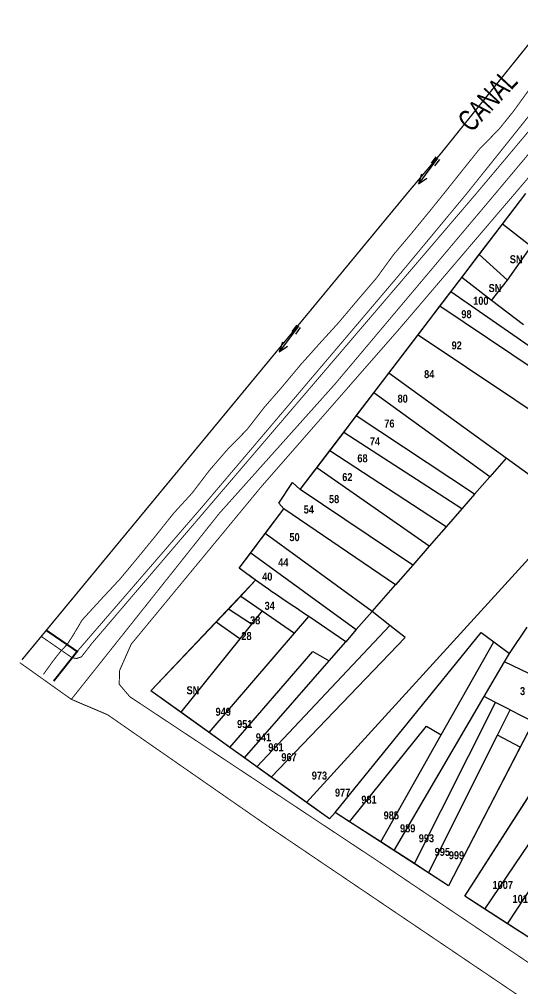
# Model space of a CAD drawing. Extents: x 203136 to 205923, y 4839890 to 4842982.
# Drawn here: x 203135.5 to 203229.8, y 4840900.3 to 4841082 of the extents above; entities that cross this region are included whole.
import ezdxf
from ezdxf.enums import TextEntityAlignment as Align

# ---------------------------------------------------------------- set-up
doc = ezdxf.new("R2010")
doc.units = 0
doc.header["$LTSCALE"] = 1.5
doc.header["$MEASUREMENT"] = 0
doc.linetypes.add('TRACO_25', pattern=[8, 3, -1, 1, -1, 1, -1])
for name, color, linetype in [('CD_MALHA_LOTES', 40, 'CONTINUOUS'), ('HD-CANAIS', 7, 'CONTINUOUS'), ('HD-CURSO-PERENE', 170, 'CONTINUOUS'), ('HD-TXT-CANAIS', 7, 'CONTINUOUS'), ('LM-LIM-SETOR-FISCAL', 7, 'CONTINUOUS'), ('RU-QUADRAS', 210, 'CONTINUOUS'), ('SV-EIXO-RUA-N-PAV', 6, 'CONTINUOUS'), ('SV-EIXO-RUA-PAV', 20, 'CONTINUOUS'), ('SV-PONTE-BUEIRO', 249, 'CONTINUOUS'), ('SV-RUA-NAO-PAV-S-GUIA-C-GUIA', 7, 'CONTINUOUS'), ('SV-RUA-PAVIM-S-GUIA-C-GUIA', 7, 'CONTINUOUS'), ('Th_NmrPort', 1, 'CONTINUOUS')]:
    doc.layers.add(name, color=color, linetype=linetype)
doc.styles.add('ARIAL', font='ARIAL.TTF')
doc.styles.get("Standard").update_dxf_attribs({"font": 'swisscbo.ttf'})
doc.linetypes.add('Limite', pattern='A,20,-3,[130,ltypeshp.shx,S=6.35,R=0,X=0,Y=0],-3,20', length=46)

# ---------------------------------------------------------------- blocks, each defined once
blk = doc.blocks.new('COD035', base_point=(203187.78, 4841024.45))
at = {"layer": 'HD-CURSO-PERENE'}
for p, q in [((203187.78, 4841024.855731), (203189.28, 4841024.855731)), ((203187.78, 4841024.455731), (203193.78, 4841024.455731)), ((203187.78, 4841024.055731), (203189.28, 4841024.055731))]:
    blk.add_line(p, q, dxfattribs=at)
blk.add_lwpolyline([(203191.98, 4841023.855731), (203193.78, 4841024.455731), (203191.98, 4841025.055731)], dxfattribs=at)

msp = doc.modelspace()

# ---------------------------------------------------------------- linework, layer by layer
at = {"layer": 'CD_MALHA_LOTES', "linetype": 'Continuous', "flags": 128}
for points in [[(203226, 4841043.62), (203230.36, 4841049.36)], [(203221.65, 4841037.91), (203226, 4841043.62)], [(203231.39, 4841039.4), (203226, 4841043.62)], [(203226.93, 4841033.12), (203231.39, 4841039.4)], [(203218.36, 4841033.58), (203221.65, 4841037.91)], [(203226.93, 4841033.12), (203221.65, 4841037.91)], [(203216.3, 4841030.88), (203218.36, 4841033.58)], [(203223.93, 4841029.29), (203218.36, 4841033.58)], [(203223.93, 4841029.29), (203226.93, 4841033.12)], [(203214.29, 4841028.24), (203216.3, 4841030.88)], [(203234.03, 4841018.58), (203216.3, 4841030.88)], [(203210.2, 4841022.85), (203214.29, 4841028.24)], [(203232.32, 4841016.11), (203214.29, 4841028.24)], [(203229.93, 4841024.75), (203223.93, 4841029.29)], [(203204.74, 4841015.68), (203210.2, 4841022.85)], [(203210.2, 4841022.85), (203246.6, 4840998.48)], [(203201.91, 4841011.96), (203204.74, 4841015.68)], [(203226.69, 4840999.76), (203204.74, 4841015.68)], [(203198.62, 4841007.64), (203201.91, 4841011.96)], [(203223.63, 4840996.25), (203201.91, 4841011.96)], [(203196.28, 4841004.56), (203198.62, 4841007.64)], [(203220.76, 4840992.96), (203198.62, 4841007.64)], [(203193.63, 4841001.09), (203196.28, 4841004.56)], [(203218.37, 4840990.22), (203196.28, 4841004.56)], [(203191.22, 4840997.92), (203193.63, 4841001.09)], [(203215.43, 4840986.85), (203193.63, 4841001.09)], [(203226.69, 4840999.76), (203223.63, 4840996.25)], [(203239.56, 4840990.42), (203226.69, 4840999.76)], [(203188.12, 4840993.84), (203191.22, 4840997.92)], [(203212.28, 4840983.25), (203191.22, 4840997.92)], [(203185.07, 4840990.25), (203184.13, 4840991.28), (203186.67, 4840995.15), (203188.12, 4840993.84)], [(203223.63, 4840996.25), (203220.76, 4840992.96)], [(203209.18, 4840979.69), (203188.12, 4840993.84)], [(203220.76, 4840992.96), (203218.37, 4840990.22)], [(203181.55, 4840985.59), (203185.07, 4840990.25)], [(203205.97, 4840976.01), (203185.07, 4840990.25)], [(203218.37, 4840990.22), (203215.43, 4840986.85)], [(203215.43, 4840986.85), (203212.28, 4840983.25)], [(203178.86, 4840982.02), (203181.55, 4840985.59)], [(203201.58, 4840970.98), (203181.55, 4840985.59)], [(203212.28, 4840983.25), (203209.18, 4840979.69)], [(203178.86, 4840982.02), (203198.62, 4840967.6)], [(203189.26, 4840935.21), (203230.94, 4840980.96)], [(203209.18, 4840979.69), (203205.97, 4840976.01)], [(203179.73, 4840976.9), (203177.01, 4840973.85)], [(203201.58, 4840970.98), (203205.97, 4840976.01)], [(203174.69, 4840971.42), (203177.01, 4840973.85)], [(203177.01, 4840973.85), (203181, 4840971.1)], [(203172.37, 4840968.98), (203174.69, 4840971.42)], [(203179, 4840968.6), (203174.69, 4840971.42)], [(203181, 4840971.1), (203179, 4840968.6)], [(203181, 4840971.1), (203187.05, 4840966.92)], [(203187.05, 4840966.92), (203189.74, 4840970.05)], [(203196.64, 4840965.32), (203189.74, 4840970.05)], [(203201.58, 4840970.98), (203198.62, 4840967.6)], [(203204.9, 4840968.36), (203201.58, 4840970.98)], [(203165.76, 4840952.11), (203160.13, 4840956.16), (203172.37, 4840968.98)], [(203176.82, 4840965.89), (203172.37, 4840968.98)], [(203179, 4840968.6), (203176.82, 4840965.89)], [(203179.98, 4840941.88), (203204.9, 4840968.36)], [(203207.74, 4840966.13), (203204.9, 4840968.36)], [(203227.29, 4840963.11), (203230.61, 4840968.05)], [(203171.05, 4840948.31), (203187.05, 4840966.92)], [(203182.67, 4840939.95), (203207.74, 4840966.13)], [(203194.67, 4840933.3), (203222.02, 4840967.07), (203224.36, 4840965.32)], [(203198.62, 4840967.6), (203196.64, 4840965.32)], [(203176.82, 4840965.89), (203165.76, 4840952.11)], [(203193.55, 4840961.78), (203196.64, 4840965.32)], [(203214.53, 4840947.9), (203224.36, 4840965.32)], [(203224.36, 4840965.32), (203227.29, 4840963.11)], [(203174.93, 4840945.51), (203190.45, 4840963.49), (203193.55, 4840961.78)], [(203226.38, 4840961.55), (203227.29, 4840963.11)], [(203177.65, 4840943.56), (203193.55, 4840961.78)], [(203222.57, 4840955.04), (203226.38, 4840961.55)], [(203235.37, 4840957.23), (203226.38, 4840961.55)], [(203205.71, 4840926.18), (203222.57, 4840955.04)], [(203209.49, 4840923.74), (203224.68, 4840953.96)], [(203224.68, 4840953.96), (203222.57, 4840955.04)], [(203227.44, 4840952.56), (203224.68, 4840953.96)], [(203171.05, 4840948.31), (203165.76, 4840952.11)], [(203225.08, 4840947.84), (203227.44, 4840952.56)], [(203227.44, 4840952.56), (203231.8, 4840950.34)], [(203231.8, 4840950.34), (203229.34, 4840945.58)], [(203174.93, 4840945.51), (203171.05, 4840948.31)], [(203197.33, 4840931.59), (203211.75, 4840949.52), (203214.53, 4840947.9)], [(203203.19, 4840927.8), (203214.53, 4840947.9)], [(203212.12, 4840922.04), (203225.08, 4840947.84)], [(203229.34, 4840945.58), (203225.08, 4840947.84)], [(203177.65, 4840943.56), (203174.93, 4840945.51)], [(203229.34, 4840945.58), (203215.9, 4840919.6)], [(203179.98, 4840941.88), (203177.65, 4840943.56)], [(203182.67, 4840939.95), (203179.98, 4840941.88)], [(203189.26, 4840935.21), (203182.67, 4840939.95)], [(203218.96, 4840917.62), (203232.35, 4840938.56)], [(203194.67, 4840933.3), (203193.57, 4840932.11), (203189.26, 4840935.21)], [(203222.71, 4840915.2), (203236.54, 4840935.67)], [(203197.33, 4840931.59), (203194.67, 4840933.3)], [(203203.19, 4840927.8), (203197.33, 4840931.59)], [(203226.92, 4840912.48), (203239.93, 4840932.19)], [(203205.71, 4840926.18), (203203.19, 4840927.8)], [(203209.49, 4840923.74), (203205.71, 4840926.18)], [(203212.12, 4840922.04), (203209.49, 4840923.74)], [(203215.9, 4840919.6), (203212.12, 4840922.04)], [(203222.71, 4840915.2), (203218.96, 4840917.62)], [(203226.92, 4840912.48), (203222.71, 4840915.2)], [(203231.45, 4840909.56), (203226.92, 4840912.48)]]:
    msp.add_lwpolyline(points, dxfattribs=at)
msp.add_lwpolyline([(203179.73, 4840976.9, -0.0034472765), (203176.68, 4840979.12), (203178.86, 4840982.02)], format="xyb", dxfattribs=at)
at = {"layer": 'CD_MALHA_LOTES', "linetype": 'Continuous'}
msp.add_lwpolyline([(203189.74, 4840970.05, -0.0110853099), (203179.73, 4840976.9)], format="xyb", dxfattribs=at)
at = {"layer": 'HD-CANAIS', "linetype": 'Continuous', "const_width": 0.18}
for points in [[(203241.42, 4841076.97), (203219.34, 4841049.37)], [(203219.34, 4841049.37), (203206.86, 4841034.33), (203169.71, 4840990.56), (203146.33, 4840963.51)]]:
    msp.add_lwpolyline(points, dxfattribs=at)
at = {"layer": 'HD-CURSO-PERENE', "linetype": 'Continuous', "const_width": 0.18}
for points in [[(203238.84, 4841078.63), (203234.54, 4841073.59), (203231.54, 4841069.56), (203228.09, 4841064.8), (203225.4, 4841061.45), (203221.67, 4841057.64), (203218.45, 4841053.63), (203215.31, 4841049.68), (203215.06, 4841049.37)], [(203215.06, 4841049.37), (203212.06, 4841045.65), (203208.82, 4841041.7), (203205.59, 4841037.88), (203202.39, 4841033.48), (203198.93, 4841029.44), (203195.28, 4841025.11), (203191.88, 4841021.38), (203188.2, 4841017.26), (203184.67, 4841013.04), (203181.37, 4841009.25), (203178.15, 4841005.1), (203174.51, 4841001.39), (203171.11, 4840997.45), (203167.87, 4840993.2), (203164.38, 4840989.39), (203161, 4840985.14), (203157.57, 4840980.95), (203154.37, 4840977.1), (203150.72, 4840973.18), (203147.26, 4840969.4), (203145.58, 4840966.56), (203144.44, 4840964.8), (203143.38, 4840963.72), (203141.75, 4840961.65), (203140.02, 4840959.22)]]:
    msp.add_lwpolyline(points, dxfattribs=at)
at = {"layer": 'LM-LIM-SETOR-FISCAL', "linetype": 'Limite', "ltscale": 0.1, "flags": 128}
msp.add_lwpolyline([(203475.135573, 4840329.934313, 0, 0, 0), (203474.579792, 4840350.003599, 0, 0, 0), (203472.86, 4840432.16, 0, 0, 0), (203471.63, 4840468.15, 0, 0, 0), (203471.41, 4840488.85, 0, 0, 0), (203470.17, 4840544.5, 0, 0, 0), (203469.56, 4840568.38, 0, 0, 0), (203468.09, 4840599.73, 0, 0, 0), (203466.97, 4840618.63, 0, 0, 0), (203464.86, 4840648.33, 0, 0, 0), (203464.16, 4840661.6, 0, 0, 0), (203462.71, 4840682.53, 0, 0, 0), (203465.61, 4840699.21, 0, 0, 0), (203471, 4840721.18, 0, 0, 0), (203474.31, 4840734.24, 0, 0, 0), (203466.228425, 4840738.936934, 0, 0, 0), (203456.425567, 4840745.723528, 0, 0, 0), (203446.999741, 4840751.379023, 0, 0, 0), (203399.493583, 4840784.557927, 0, 0, 0), (203320.11, 4840837.04, 0, 0, 0), (203172.09, 4840937.54, 0, 0, 0), (203136.150501, 4840962.144443, 0.18, 0.18, 0), (203135.99, 4840961.95, 0.25, 0.25, 0), (203136.150501, 4840962.144443, 0.25, 0.25, 0), (203208.15, 4841049.37, 0.25, 0.25, 0), (203214.58, 4841056.99, 0.25, 0.25, 0), (203230.64, 4841076.99, 0.25, 0.25, 0), (203247.78, 4841096.86, 0.25, 0.25, 0), (203258.81, 4841109.92, 0.25, 0.25, 0), (203274.25, 4841129.45, 0.25, 0.25, 0), (203287.11, 4841144.04, 0.25, 0.25, 0), (203301.6, 4841161.63, 0.25, 0.25, 0), (203354.19, 4841225.72, 0.25, 0.25, 0), (203362.5, 4841235.52, 0.25, 0.25, 0), (203365.55, 4841238.62, 0.25, 0.25, 0), (203402.98, 4841283.56, 0.25, 0.25, 0), (203427.2, 4841311.72, 0.25, 0.25, 0), (203469.377234, 4841362.89061, 0.25, 0.25, 0)], format="xyseb", dxfattribs=at)
at = {"layer": 'LM-LIM-SETOR-FISCAL'}
msp.add_lwpolyline([(203135.99, 4840961.95, 0.25, 0.25, 0), (203136.150501, 4840962.144443, 0.25, 0.25, 0)], format="xyseb", dxfattribs=at)
at = {"layer": 'RU-QUADRAS', "color": 6, "linetype": 'Continuous'}
for points in [[(203235.37, 4840957.23), (203215.9, 4840919.6), (203194.67, 4840933.3), (203193.57, 4840932.11), (203160.13, 4840956.16), (203179.73, 4840976.9), (203176.68, 4840979.12), (203185.07, 4840990.25), (203184.13, 4840991.28), (203186.67, 4840995.15), (203188.12, 4840993.84), (203230.37, 4841049.37)], [(203231.45, 4840909.56), (203218.96, 4840917.62), (203270.77, 4840998.62)]]:
    msp.add_lwpolyline(points, dxfattribs=at)
at = {"layer": 'SV-EIXO-RUA-N-PAV', "const_width": 0.18}
for points in [[(203477.933825, 4841354.798267), (203468.484942, 4841343.022833), (203463.12913, 4841336.570086), (203456.653023, 4841328.797941), (203420.020161, 4841284.586872), (203403.276442, 4841264.45357), (203375.017455, 4841230.139001), (203365.266096, 4841217.75214), (203356.522362, 4841207.117852), (203341.019474, 4841188.234513), (203321.780306, 4841166.359842), (203295.425281, 4841134.602038), (203274.341262, 4841109.564765), (203269.137041, 4841103.193814), (203254.247434, 4841083.518262), (203249.554234, 4841078.403361), (203244.409659, 4841072.882829), (203224.793816, 4841049.475309)], [(203145.238479, 4840954.53632), (203172.913627, 4840989.344238), (203194.597248, 4841013.595656), (203224.793816, 4841049.475309)]]:
    msp.add_lwpolyline(points, dxfattribs=at)
at = {"layer": 'SV-EIXO-RUA-PAV', "const_width": 0.18}
msp.add_lwpolyline([(203135.599804, 4840961.402225), (203145.238479, 4840954.53632), (203152.039782, 4840951.643052), (203182.387737, 4840930.539014), (203231.65956, 4840897.226029), (203272.123499, 4840870.017518), (203312.674646, 4840843.506661), (203408.602089, 4840780.194549), (203470.257273, 4840738.335301), (203477.596786, 4840732.524392)], dxfattribs=at)
at = {"layer": 'SV-PONTE-BUEIRO', "linetype": 'Continuous', "const_width": 0.35}
msp.add_lwpolyline([(203140.55, 4840967.47), (203146.33, 4840963.51), (203141.92, 4840957.94)], dxfattribs=at)
at = {"layer": 'SV-RUA-NAO-PAV-S-GUIA-C-GUIA', "linetype": 'TRACO_25', "const_width": 0.18}
for points in [[(203242.12, 4841076.59), (203242.55, 4841074.87), (203242.56, 4841074.87), (203221.45, 4841049.76), (203221.12, 4841049.37)], [(203228.35, 4841049.37), (203244.56, 4841068.37), (203246.39, 4841070.63), (203247.84, 4841071.62), (203248.83, 4841071.7), (203250.41, 4841071.14)], [(203221.12, 4841049.37), (203185.08, 4841007.17), (203149.02, 4840964.94), (203147.14, 4840962.5), (203146.24, 4840962.19), (203145.39, 4840962.32), (203139.6, 4840966.33)], [(203228.35, 4841049.37), (203206.8, 4841024.11), (203180.77, 4840994.33), (203156.45, 4840964.87), (203154.29, 4840959.97), (203154.2, 4840957.37), (203156.2, 4840955.02)]]:
    msp.add_lwpolyline(points, dxfattribs=at)
at = {"layer": 'SV-RUA-PAVIM-S-GUIA-C-GUIA', "linetype": 'Continuous', "const_width": 0.18}
msp.add_lwpolyline([(203477.64, 4840742.89), (203474.56, 4840742.76), (203472.31, 4840744.41), (203410.37, 4840785.73), (203379.59, 4840806.43), (203350.51, 4840825.89), (203337.23, 4840834.74), (203308.72, 4840853.34), (203281.18, 4840871.48), (203242.61, 4840897.26), (203203.24, 4840923.83), (203156.2, 4840955.02)], dxfattribs=at)

# ---------------------------------------------------------------- block references
at = {"layer": 'HD-CURSO-PERENE', "rotation": 233}
msp.add_blockref('COD035', (203187.78, 4841024.45), dxfattribs=at)
at = {"layer": 'HD-TXT-CANAIS', "rotation": 233}
msp.add_blockref('COD035', (203213.85, 4841055.96), dxfattribs=at)

# ---------------------------------------------------------------- texts
at = {"layer": 'HD-TXT-CANAIS', "style": 'ARIAL', "width": 0.7}
msp.add_text('CANAL', height=4, rotation=47, dxfattribs=at).set_placement((203220.18, 4841060.63))
at = {"layer": 'Th_NmrPort', "color": 1}
for s, p in [('SN', (203227.368899, 4841037.020211)), ('SN', (203223.398899, 4841031.620211)), ('100', (203220.513466, 4841029.230793)), ('98', (203218.294422, 4841026.721914)), ('92', (203216.464482, 4841020.873568)), ('84', (203211.321621, 4841015.48022)), ('80', (203206.351621, 4841010.89022)), ('76', (203203.861621, 4841006.23022)), ('74', (203201.151621, 4841002.89022)), ('68', (203198.821621, 4840999.71022)), ('62', (203195.981621, 4840996.18022)), ('58', (203193.501621, 4840992.06022)), ('54', (203188.761621, 4840990.12022)), ('50', (203186.088899, 4840984.940211)), ('44', (203183.988899, 4840980.210211)), ('40', (203180.991621, 4840977.54022)), ('34', (203181.440862, 4840972.071943)), ('38', (203178.720862, 4840969.351943)), ('28', (203177.090862, 4840966.401943)), ('SN', (203166.820858, 4840956.232481)), ('3', (203229.288554, 4840956.087271)), ('949', (203172.250858, 4840952.202481)), ('951', (203176.290858, 4840949.912481)), ('941', (203179.790858, 4840947.422481)), ('961', (203182.132822, 4840945.556138)), ('967', (203184.582822, 4840943.696138)), ('973', (203190.277173, 4840940.244711)), ('977', (203194.627173, 4840937.054711)), ('981', (203199.568057, 4840935.730862)), ('985', (203203.738086, 4840932.784422)), ('989', (203206.81481, 4840930.365574)), ('993', (203210.31481, 4840928.495574)), ('995', (203213.30481, 4840925.935574)), ('999', (203215.94481, 4840925.315574)), ('1007', (203224.138086, 4840919.754422)), ('1011', (203227.888086, 4840917.144422))]:
    msp.add_text(s, height=1.5, dxfattribs=at).set_placement(p, align=Align.MIDDLE_LEFT)

doc.saveas('drawing.dxf')
